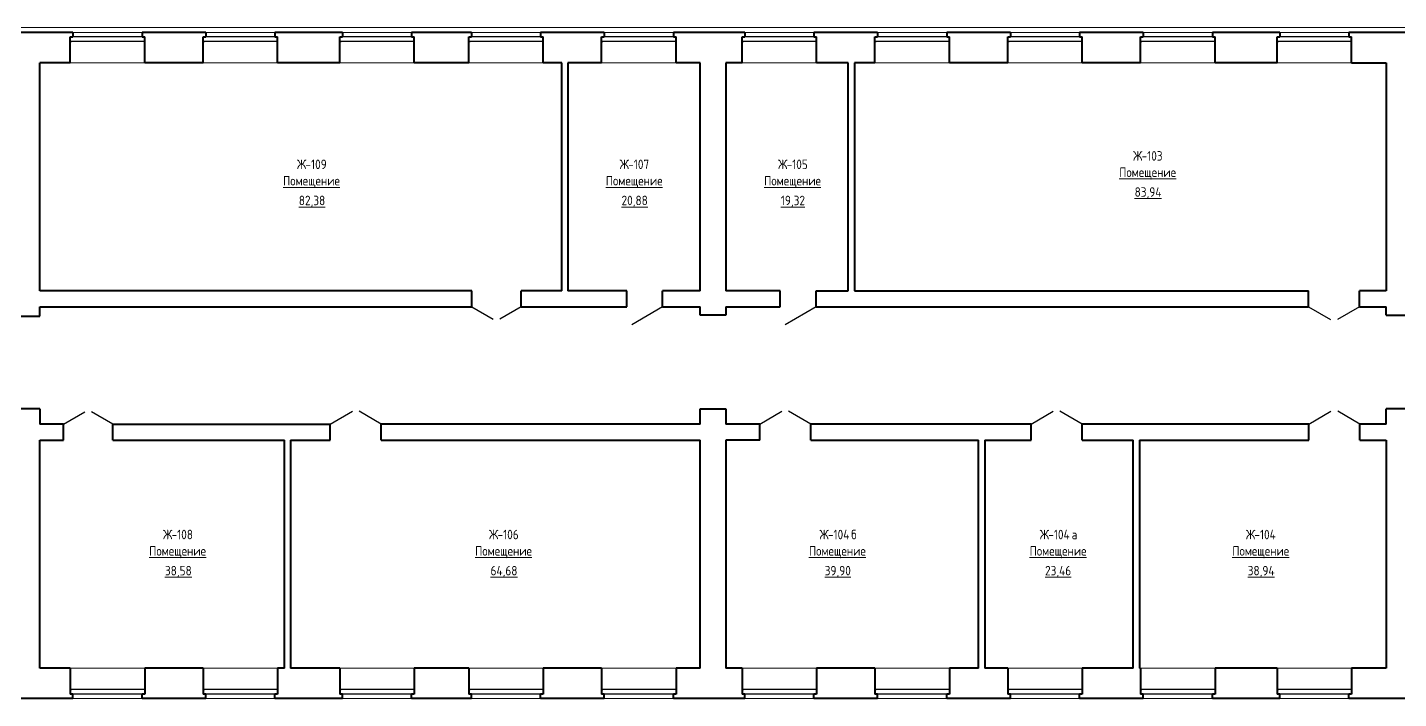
# Model space of a CAD drawing. Header units: millimetres. Extents: x -24 to 373619, y 275 to 149465.
# Drawn here: x 318219 to 354299, y 127815 to 145465 of the extents above; entities that cross this region are included whole.
import ezdxf

# ---------------------------------------------------------------- set-up
doc = ezdxf.new("R2010")
doc.units = ezdxf.units.MM
for name, color, linetype, lineweight in [('Двери', 7, 'Continuous', 18), ('Каркас_Импост', 7, 'Continuous', 30), ('Марки помещений', 7, 'Continuous', 18), ('Окна', 7, 'Continuous', 18), ('Панель', 7, 'Continuous', 30), ('Стены', 7, 'Continuous', 18), ('Стены разрез', 7, 'Continuous', 40)]:
    doc.layers.add(name, color=color, linetype=linetype, lineweight=lineweight)
doc.styles.add('GOST Common_1', font='GOST Common.ttf', dxfattribs={"width": 0.9, "height": 250})

# ---------------------------------------------------------------- blocks, each defined once
blk = doc.blocks.new('AC_Дверь_Двупольная_ДеревяннаяВнутренняя_филенчатая - 1300х3000 _с верхней филенкой_-1358584-001_Весь этаж')
at = {"layer": 'Панель'}
for p, q in [((-670, -210), (-90, -545)), ((670, -210), (90, -545))]:
    blk.add_line(p, q, dxfattribs=at)
blk = doc.blocks.new('AC_Дверь_Двупольная_ДеревяннаяВнутренняя_филенчатая - 1300х3000 _с верхней филенкой_-1354453-001_Весь этаж')
at = {"layer": 'Панель'}
for p, q in [((-670, 210), (-90, 545)), ((670, 210), (90, 545))]:
    blk.add_line(p, q, dxfattribs=at)
blk = doc.blocks.new('ИРНИТУ_Дверь_Однопольная_ДеревяннаяВнутренняя_филенчатая - 900х2080 без верха-1341253-001_Весь этаж')
at = {"layer": 'Панель'}
blk.add_line((-470, 210), (344, 680), dxfattribs=at)
blk = doc.blocks.new('AC_Дверь_Двупольная_ДеревяннаяВнутренняя_филенчатая_с_верхом - 1260х2080-580178-001_Весь этаж')
at = {"layer": 'Панель'}
for p, q in [((-650, -210), (-87, -535)), ((650, -210), (87, -535))]:
    blk.add_line(p, q, dxfattribs=at)
blk = doc.blocks.new('ИРНИТУ-Окно-ГОСТ23166-99_4_2_Створки - 1920 x 2350-678678-001_Весь этаж')
at = {"layer": 'Каркас_Импост'}
for p, q in [((-1018.1, -160), (941.9, -160)), ((-1018.1, -280), (-1018.1, -160)), ((-1018.1, -160), (-983.1, -160)), ((-1018.1, -280), (941.9, -280)), ((-1018.1, -280), (-983.1, -280)), ((941.9, -160), (906.9, -160)), ((941.9, -280), (906.9, -280)), ((941.9, -280), (941.9, -160))]:
    blk.add_line(p, q, dxfattribs=at)
blk = doc.blocks.new('ИРНИТУ-Окно-ГОСТ23166-99_4_2_Створки - 1920 x 2350-580180-001_Весь этаж')
at = {"layer": 'Каркас_Импост'}
for p, q in [((-1018.1, 280), (941.9, 280)), ((-1018.1, 280), (-1018.1, 160)), ((-1018.1, 280), (-983.1, 280)), ((-1018.1, 160), (941.9, 160)), ((-1018.1, 160), (-983.1, 160)), ((941.9, 280), (906.9, 280)), ((941.9, 160), (906.9, 160)), ((941.9, 280), (941.9, 160))]:
    blk.add_line(p, q, dxfattribs=at)

msp = doc.modelspace()

# ---------------------------------------------------------------- linework, layer by layer
at = {"layer": 'Стены'}
for p, q in [((273639, 145465), (354839, 145465)), ((319417, 145335), (321237, 145335)), ((322913, 145335), (324733, 145335)), ((326508, 145335), (328328, 145335)), ((329903, 145335), (331723, 145335)), ((333398, 145335), (335218, 145335)), ((337093, 145335), (338913, 145335)), ((340589, 145335), (342409, 145335)), ((344084, 145335), (345904, 145335)), ((347579, 145335), (349399, 145335)), ((351174, 145335), (352994, 145335)), ((321307, 144535), (319347, 144535)), ((324803, 144535), (322843, 144535)), ((328398, 144535), (326438, 144535)), ((331793, 144535), (329833, 144535)), ((335288, 144535), (333328, 144535)), ((338983, 144535), (337023, 144535)), ((342479, 144535), (340519, 144535)), ((345974, 144535), (344014, 144535)), ((349469, 144535), (347509, 144535)), ((353064, 144535), (351104, 144535)), ((319347, 128615), (321307, 128615)), ((322843, 128615), (324803, 128615)), ((326438, 128615), (328398, 128615)), ((329833, 128615), (331793, 128615)), ((333328, 128615), (335288, 128615)), ((337023, 128615), (338983, 128615)), ((340519, 128615), (342479, 128615)), ((344014, 128615), (345974, 128615)), ((347509, 128615), (349469, 128615)), ((351104, 128615), (353064, 128615)), ((321237, 127815), (319417, 127815)), ((324733, 127815), (322913, 127815)), ((328328, 127815), (326508, 127815)), ((331723, 127815), (329903, 127815)), ((335218, 127815), (333398, 127815)), ((338913, 127815), (337093, 127815)), ((342409, 127815), (340589, 127815)), ((345904, 127815), (344084, 127815)), ((349399, 127815), (347579, 127815)), ((352994, 127815), (351174, 127815))]:
    msp.add_line(p, q, dxfattribs=at)
at = {"layer": 'Стены разрез'}
for p, q in [((319417, 145335), (316267, 145335)), ((319347, 145215), (319417, 145215)), ((319347, 144535), (319347, 145215)), ((319417, 145335), (319417, 145215)), ((322913, 145335), (321237, 145335)), ((321237, 145335), (321237, 145215)), ((321237, 145215), (321307, 145215)), ((321307, 144535), (321307, 145215)), ((322843, 145215), (322913, 145215)), ((322843, 144535), (322843, 145215)), ((322913, 145335), (322913, 145215)), ((326508, 145335), (324733, 145335)), ((324733, 145335), (324733, 145215)), ((324733, 145215), (324803, 145215)), ((324803, 144535), (324803, 145215)), ((326438, 145215), (326508, 145215)), ((326438, 144535), (326438, 145215)), ((326508, 145335), (326508, 145215)), ((329903, 145335), (328328, 145335)), ((328328, 145335), (328328, 145215)), ((328328, 145215), (328398, 145215)), ((328398, 144535), (328398, 145215)), ((329833, 145215), (329903, 145215)), ((329833, 144535), (329833, 145215)), ((329903, 145335), (329903, 145215)), ((333398, 145335), (331723, 145335)), ((331723, 145335), (331723, 145215)), ((331723, 145215), (331793, 145215)), ((331793, 144535), (331793, 145215)), ((333328, 145215), (333398, 145215)), ((333328, 144535), (333328, 145215)), ((333398, 145335), (333398, 145215)), ((337093, 145335), (335218, 145335)), ((335218, 145335), (335218, 145215)), ((335218, 145215), (335288, 145215)), ((335288, 144535), (335288, 145215)), ((337023, 145215), (337093, 145215)), ((337023, 144535), (337023, 145215)), ((337093, 145335), (337093, 145215)), ((340589, 145335), (338913, 145335)), ((338913, 145335), (338913, 145215)), ((338913, 145215), (338983, 145215)), ((338983, 144535), (338983, 145215)), ((340519, 145215), (340589, 145215)), ((340519, 144535), (340519, 145215)), ((340589, 145335), (340589, 145215)), ((344084, 145335), (342409, 145335)), ((342409, 145335), (342409, 145215)), ((342409, 145215), (342479, 145215)), ((342479, 144535), (342479, 145215)), ((344014, 145215), (344084, 145215)), ((344014, 144535), (344014, 145215)), ((344084, 145335), (344084, 145215)), ((347579, 145335), (345904, 145335)), ((345904, 145335), (345904, 145215)), ((345904, 145215), (345974, 145215)), ((345974, 144535), (345974, 145215)), ((347509, 145215), (347579, 145215)), ((347509, 144535), (347509, 145215)), ((347579, 145335), (347579, 145215)), ((351174, 145335), (349399, 145335)), ((349399, 145335), (349399, 145215)), ((349399, 145215), (349469, 145215)), ((349469, 144535), (349469, 145215)), ((351104, 145215), (351174, 145215)), ((351104, 144535), (351104, 145215)), ((351174, 145335), (351174, 145215)), ((354969, 145335), (352994, 145335)), ((352994, 145335), (352994, 145215)), ((352994, 145215), (353064, 145215)), ((353064, 144535), (353064, 145215)), ((319347, 144535), (318549, 144535)), ((318549, 138535), (318549, 144535)), ((322843, 144535), (321307, 144535)), ((326438, 144535), (324803, 144535)), ((329833, 144535), (328398, 144535)), ((332279, 144535), (331793, 144535)), ((332279, 138535), (332279, 144535)), ((333328, 144535), (332439, 144535)), ((332439, 144535), (332439, 138535)), ((335919, 144535), (335288, 144535)), ((335919, 138535), (335919, 144535)), ((337023, 144535), (336599, 144535)), ((336599, 144535), (336599, 138535)), ((339819, 144535), (338983, 144535)), ((339819, 138535), (339819, 144535)), ((340519, 144535), (339979, 144535)), ((339979, 144535), (339979, 138535)), ((344014, 144535), (342479, 144535)), ((347509, 144535), (345974, 144535)), ((351104, 144535), (349469, 144535)), ((353064, 144535), (353969, 144535)), ((353969, 144535), (353969, 138535)), ((329909, 138535), (318549, 138535)), ((329909, 138115), (329909, 138535)), ((332279, 138535), (331209, 138535)), ((331209, 138115), (331209, 138535)), ((333993, 138535), (332439, 138535)), ((333993, 138115), (333993, 138535)), ((335919, 138535), (334933, 138535)), ((334933, 138115), (334933, 138535)), ((338029, 138535), (336599, 138535)), ((338029, 138115), (338029, 138535)), ((338969, 138535), (339819, 138535)), ((338969, 138115), (338969, 138535)), ((339979, 138535), (351929, 138535)), ((351929, 138115), (351929, 138535)), ((353969, 138535), (353269, 138535)), ((353269, 138115), (353269, 138535)), ((316749, 137875), (318549, 137875)), ((318549, 137875), (318549, 138115)), ((318549, 138115), (329909, 138115)), ((331209, 138115), (333993, 138115)), ((334933, 138115), (335919, 138115)), ((335919, 137895), (335919, 138115)), ((336599, 137895), (335919, 137895)), ((336599, 138115), (336599, 137895)), ((336599, 138115), (338029, 138115)), ((338969, 138115), (351929, 138115)), ((353269, 138115), (353969, 138115)), ((353969, 137895), (353969, 138115)), ((353969, 137895), (355749, 137895)), ((318549, 135435), (316749, 135435)), ((318549, 135435), (318549, 135035)), ((335919, 135035), (335919, 135435)), ((335919, 135435), (336599, 135435)), ((336599, 135435), (336599, 135035)), ((355749, 135435), (353969, 135435)), ((353969, 135035), (353969, 135435)), ((319169, 135035), (318549, 135035)), ((319169, 134615), (319169, 135035)), ((320469, 135035), (326189, 135035)), ((320469, 134615), (320469, 135035)), ((326189, 134615), (326189, 135035)), ((335919, 135035), (327529, 135035)), ((327529, 134615), (327529, 135035)), ((337489, 135035), (336599, 135035)), ((337489, 134615), (337489, 135035)), ((344629, 135035), (338829, 135035)), ((338829, 134615), (338829, 135035)), ((344629, 134615), (344629, 135035)), ((351939, 135035), (345969, 135035)), ((345969, 134615), (345969, 135035)), ((351939, 134615), (351939, 135035)), ((353969, 135035), (353279, 135035)), ((353279, 134615), (353279, 135035)), ((318549, 128615), (318549, 134615)), ((318549, 134615), (319169, 134615)), ((320469, 134615), (324979, 134615)), ((324979, 128615), (324979, 134615)), ((325139, 134615), (326189, 134615)), ((325139, 134615), (325139, 128615)), ((327529, 134615), (335919, 134615)), ((335919, 128615), (335919, 134615)), ((336599, 134615), (336599, 128615)), ((337489, 134615), (336599, 134615)), ((338829, 134615), (343249, 134615)), ((343249, 128615), (343249, 134615)), ((343409, 134615), (344629, 134615)), ((343409, 134615), (343409, 128615)), ((345969, 134615), (347319, 134615)), ((347319, 128615), (347319, 134615)), ((347479, 134615), (351939, 134615)), ((347479, 134615), (347479, 128615)), ((353279, 134615), (353969, 134615)), ((353969, 134615), (353969, 128615)), ((319347, 128615), (318549, 128615)), ((319347, 128615), (319347, 127935)), ((322843, 128615), (321307, 128615)), ((321307, 128615), (321307, 127935)), ((322843, 128615), (322843, 127935)), ((324979, 128615), (324803, 128615)), ((324803, 128615), (324803, 127935)), ((326438, 128615), (325139, 128615)), ((326438, 128615), (326438, 127935)), ((329833, 128615), (328398, 128615)), ((328398, 128615), (328398, 127935)), ((329833, 128615), (329833, 127935)), ((333328, 128615), (331793, 128615)), ((331793, 128615), (331793, 127935)), ((333328, 128615), (333328, 127935)), ((335919, 128615), (335288, 128615)), ((335288, 128615), (335288, 127935)), ((337023, 128615), (336599, 128615)), ((337023, 128615), (337023, 127935)), ((340519, 128615), (338983, 128615)), ((338983, 128615), (338983, 127935)), ((340519, 128615), (340519, 127935)), ((343249, 128615), (342479, 128615)), ((342479, 128615), (342479, 127935)), ((344014, 128615), (343409, 128615)), ((344014, 128615), (344014, 127935)), ((347319, 128615), (345974, 128615)), ((345974, 128615), (345974, 127935)), ((347509, 128615), (347479, 128615)), ((347509, 128615), (347509, 127935)), ((351104, 128615), (349469, 128615)), ((349469, 128615), (349469, 127935)), ((351104, 128615), (351104, 127935)), ((353969, 128615), (353064, 128615)), ((353064, 128615), (353064, 127935)), ((319417, 127815), (315967, 127815)), ((319417, 127935), (319347, 127935)), ((319417, 127815), (319417, 127935)), ((321307, 127935), (321237, 127935)), ((321237, 127815), (321237, 127935)), ((322913, 127815), (321237, 127815)), ((322913, 127935), (322843, 127935)), ((322913, 127815), (322913, 127935)), ((324803, 127935), (324733, 127935)), ((324733, 127815), (324733, 127935)), ((326508, 127815), (324733, 127815)), ((326508, 127935), (326438, 127935)), ((326508, 127815), (326508, 127935)), ((328398, 127935), (328328, 127935)), ((328328, 127815), (328328, 127935)), ((329903, 127815), (328328, 127815)), ((329903, 127935), (329833, 127935)), ((329903, 127815), (329903, 127935)), ((331793, 127935), (331723, 127935)), ((331723, 127815), (331723, 127935)), ((333398, 127815), (331723, 127815)), ((333398, 127935), (333328, 127935)), ((333398, 127815), (333398, 127935)), ((335288, 127935), (335218, 127935)), ((335218, 127815), (335218, 127935)), ((337093, 127815), (335218, 127815)), ((337093, 127935), (337023, 127935)), ((337093, 127815), (337093, 127935)), ((338983, 127935), (338913, 127935)), ((338913, 127815), (338913, 127935)), ((340589, 127815), (338913, 127815)), ((340589, 127935), (340519, 127935)), ((340589, 127815), (340589, 127935)), ((342479, 127935), (342409, 127935)), ((342409, 127815), (342409, 127935)), ((344084, 127815), (342409, 127815)), ((344084, 127935), (344014, 127935)), ((344084, 127815), (344084, 127935)), ((345974, 127935), (345904, 127935)), ((345904, 127815), (345904, 127935)), ((347579, 127815), (345904, 127815)), ((347579, 127935), (347509, 127935)), ((347579, 127815), (347579, 127935)), ((349469, 127935), (349399, 127935)), ((349399, 127815), (349399, 127935)), ((351174, 127815), (349399, 127815)), ((351174, 127935), (351104, 127935)), ((351174, 127815), (351174, 127935)), ((353064, 127935), (352994, 127935)), ((352994, 127815), (352994, 127935)), ((354949, 127815), (352994, 127815))]:
    msp.add_line(p, q, dxfattribs=at)

# ---------------------------------------------------------------- block references
at = {"layer": 'Двери'}
for name, p in [('AC_Дверь_Двупольная_ДеревяннаяВнутренняя_филенчатая_с_верхом - 1260х2080-580178-001_Весь этаж', (330559, 138325)), ('AC_Дверь_Двупольная_ДеревяннаяВнутренняя_филенчатая - 1300х3000 _с верхней филенкой_-1358584-001_Весь этаж', (352599, 138325)), ('AC_Дверь_Двупольная_ДеревяннаяВнутренняя_филенчатая - 1300х3000 _с верхней филенкой_-1354453-001_Весь этаж', (338159, 134825)), ('AC_Дверь_Двупольная_ДеревяннаяВнутренняя_филенчатая - 1300х3000 _с верхней филенкой_-1354453-001_Весь этаж', (345299, 134825))]:
    msp.add_blockref(name, p, dxfattribs=at)
at = {"layer": 'Двери', "rotation": 180}
for name, p in [('ИРНИТУ_Дверь_Однопольная_ДеревяннаяВнутренняя_филенчатая - 900х2080 без верха-1341253-001_Весь этаж', (334463, 138325)), ('ИРНИТУ_Дверь_Однопольная_ДеревяннаяВнутренняя_филенчатая - 900х2080 без верха-1341253-001_Весь этаж', (338499, 138325)), ('AC_Дверь_Двупольная_ДеревяннаяВнутренняя_филенчатая_с_верхом - 1260х2080-580178-001_Весь этаж', (319819, 134825)), ('AC_Дверь_Двупольная_ДеревяннаяВнутренняя_филенчатая - 1300х3000 _с верхней филенкой_-1358584-001_Весь этаж', (326859, 134825)), ('AC_Дверь_Двупольная_ДеревяннаяВнутренняя_филенчатая - 1300х3000 _с верхней филенкой_-1358584-001_Весь этаж', (352609, 134825))]:
    msp.add_blockref(name, p, dxfattribs=at)
at = {"layer": 'Окна', "rotation": 180}
for name, p in [('ИРНИТУ-Окно-ГОСТ23166-99_4_2_Створки - 1920 x 2350-678678-001_Весь этаж', (320289, 144935)), ('ИРНИТУ-Окно-ГОСТ23166-99_4_2_Створки - 1920 x 2350-678678-001_Весь этаж', (323785, 144935)), ('ИРНИТУ-Окно-ГОСТ23166-99_4_2_Створки - 1920 x 2350-678678-001_Весь этаж', (327380, 144935)), ('ИРНИТУ-Окно-ГОСТ23166-99_4_2_Створки - 1920 x 2350-678678-001_Весь этаж', (330775, 144935)), ('ИРНИТУ-Окно-ГОСТ23166-99_4_2_Створки - 1920 x 2350-678678-001_Весь этаж', (334270, 144935)), ('ИРНИТУ-Окно-ГОСТ23166-99_4_2_Створки - 1920 x 2350-678678-001_Весь этаж', (337965, 144935)), ('ИРНИТУ-Окно-ГОСТ23166-99_4_2_Створки - 1920 x 2350-678678-001_Весь этаж', (341461, 144935)), ('ИРНИТУ-Окно-ГОСТ23166-99_4_2_Створки - 1920 x 2350-678678-001_Весь этаж', (344956, 144935)), ('ИРНИТУ-Окно-ГОСТ23166-99_4_2_Створки - 1920 x 2350-678678-001_Весь этаж', (348451, 144935)), ('ИРНИТУ-Окно-ГОСТ23166-99_4_2_Створки - 1920 x 2350-678678-001_Весь этаж', (352046, 144935)), ('ИРНИТУ-Окно-ГОСТ23166-99_4_2_Створки - 1920 x 2350-580180-001_Весь этаж', (320289, 128215)), ('ИРНИТУ-Окно-ГОСТ23166-99_4_2_Створки - 1920 x 2350-580180-001_Весь этаж', (323785, 128215)), ('ИРНИТУ-Окно-ГОСТ23166-99_4_2_Створки - 1920 x 2350-580180-001_Весь этаж', (327380, 128215)), ('ИРНИТУ-Окно-ГОСТ23166-99_4_2_Створки - 1920 x 2350-580180-001_Весь этаж', (330775, 128215)), ('ИРНИТУ-Окно-ГОСТ23166-99_4_2_Створки - 1920 x 2350-580180-001_Весь этаж', (334270, 128215)), ('ИРНИТУ-Окно-ГОСТ23166-99_4_2_Створки - 1920 x 2350-580180-001_Весь этаж', (337965, 128215)), ('ИРНИТУ-Окно-ГОСТ23166-99_4_2_Створки - 1920 x 2350-580180-001_Весь этаж', (341461, 128215)), ('ИРНИТУ-Окно-ГОСТ23166-99_4_2_Створки - 1920 x 2350-580180-001_Весь этаж', (344956, 128215)), ('ИРНИТУ-Окно-ГОСТ23166-99_4_2_Створки - 1920 x 2350-580180-001_Весь этаж', (348451, 128215)), ('ИРНИТУ-Окно-ГОСТ23166-99_4_2_Створки - 1920 x 2350-580180-001_Весь этаж', (352046, 128215))]:
    msp.add_blockref(name, p, dxfattribs=at)

# ---------------------------------------------------------------- texts
at = {"layer": 'Марки помещений', "lineweight": 9, "char_height": 250, "attachment_point": 1, "style": 'GOST Common_1'}
for s, insert, width in [('\\fGOST Common|b0|i0|c204|p34|;\\W.9;Ж', (347311, 142212), 274.18), ('-103', (347537, 142212), 721.52), ('\\fGOST Common|b0|i0|c204|p34|;\\W.9;Ж', (325309, 141990), 274.18), ('-109', (325536, 141990), 721.52), ('\\fGOST Common|b0|i0|c204|p34|;\\W.9;Ж', (333802, 141990), 274.18), ('-107', (334028, 141990), 721.52), ('\\fGOST Common|b0|i0|c204|p34|;\\W.9;Ж', (337969, 141990), 274.18), ('-105', (338195, 141990), 721.52), ('\\LПомещение', (324946, 141559), 1875.95), ('\\LПомещение', (333438, 141559), 1875.95), ('\\LПомещение', (337605, 141559), 1875.95), ('\\LПомещение', (346948, 141781), 1875.95), ('\\L83,94', (347353, 141262), 894.68), ('\\L82,38', (325360, 141040), 873.04), ('\\L20,88', (333852, 141040), 873.04), ('\\L19,32', (338043, 141040), 815.32), ('\\fGOST Common|b0|i0|c204|p34|;\\W.9;Ж', (321786, 132254), 274.18), ('-108', (322012, 132254), 721.52), ('\\fGOST Common|b0|i0|c204|p34|;\\W.9;Ж', (330363, 132254), 274.18), ('-106', (330590, 132254), 721.52), ('\\fGOST Common|b0|i0|c204|p34|;\\W.9;Ж', (339058, 132254), 274.18), ('-104', (339284, 132254), 743.16), ('\\fGOST Common|b0|i0|c204|p34|;\\W.9;б', (339897, 132254), 194.81), ('\\fGOST Common|b0|i0|c204|p34|;\\W.9;Ж', (344856, 132254), 274.18), ('-104', (345082, 132254), 743.16), ('\\fGOST Common|b0|i0|c204|p34|;\\W.9;а', (345695, 132254), 216.46), ('\\fGOST Common|b0|i0|c204|p34|;\\W.9;Ж', (350279, 132254), 274.18), ('-104', (350505, 132254), 743.16), ('\\LПомещение', (321423, 131823), 1875.95), ('\\LПомещение', (330000, 131823), 1875.95), ('\\LПомещение', (338784, 131823), 1875.95), ('\\LПомещение', (344591, 131823), 1875.95), ('\\LПомещение', (349924, 131823), 1875.95), ('\\L38,58', (321837, 131304), 873.04), ('\\L64,68', (330405, 131304), 894.68), ('\\L39,90', (339198, 131304), 873.04), ('\\L23,46', (344996, 131304), 894.68), ('\\L38,94', (350329, 131304), 894.68)]:
    msp.add_mtext(s, dxfattribs=dict(at, insert=insert, width=width))

doc.saveas('drawing.dxf')
